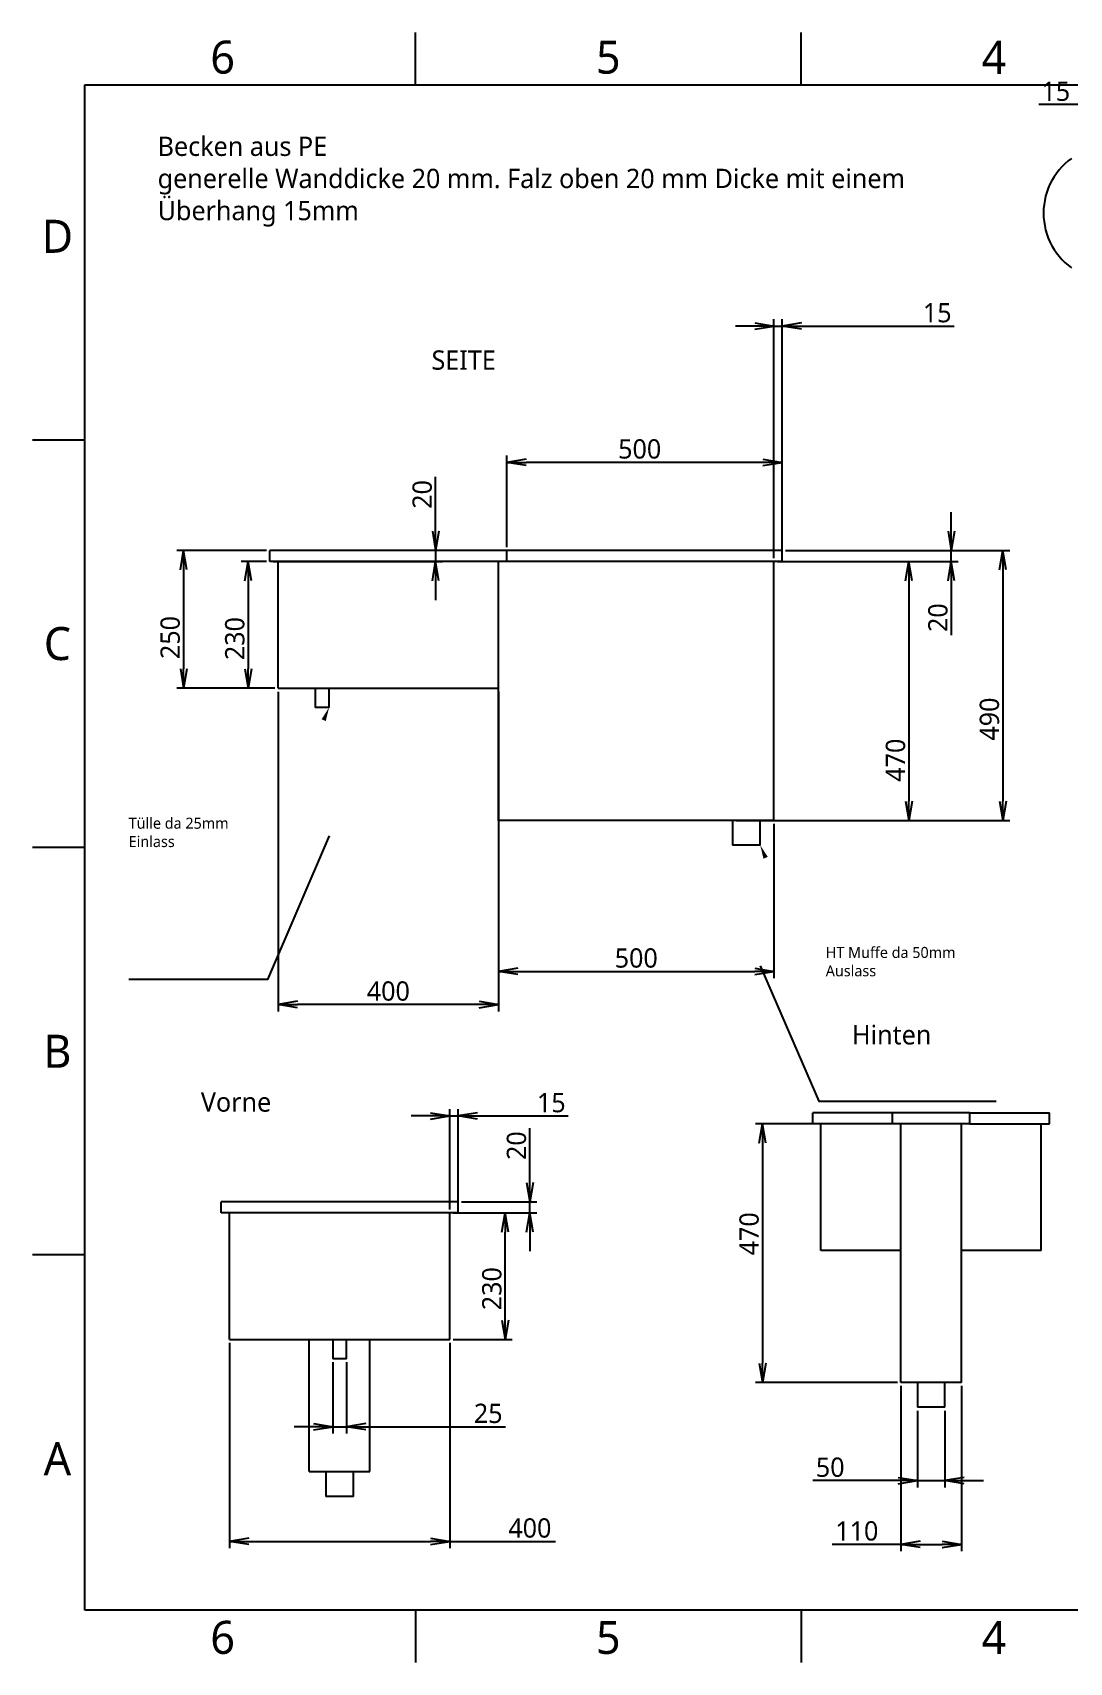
# Model space of a CAD drawing. Extents: x 1 to 420, y 0 to 296.
# Drawn here: x 1 to 189.2, y 0.5 to 296.5 of the extents above; entities that cross this region are included whole.
import ezdxf

# ---------------------------------------------------------------- set-up
doc = ezdxf.new("R2010")
doc.units = 0
doc.header["$LTSCALE"] = 12.7
doc.header["$MEASUREMENT"] = 0
doc.header["$PDMODE"] = 33
doc.header["$PDSIZE"] = 1
doc.layers.get('0').update_dxf_attribs({"linetype": 'CONTINUOUS'})
doc.layers.get('DEFPOINTS').update_dxf_attribs({"linetype": 'CONTINUOUS'})
for name, color, linetype in [('ANNOTATION_TEXT', 7, 'CONTINUOUS'), ('BORDER_FRAME', 7, 'CONTINUOUS'), ('BORDER_ZONES', 7, 'CONTINUOUS'), ('DETAIL_VIEW_BORDER', 7, 'CONTINUOUS'), ('VISIBLE', 7, 'CONTINUOUS')]:
    doc.layers.add(name, color=color, linetype=linetype)
doc.styles.add('ONSHAPE-STANDARD', font='NotoSans-Regular.ttf')
doc.styles.add('ONSHAPE-STANDARD-DIMENSION', font='')
doc.styles.add('ONSHAPE-STANDARD-NOTESTYLE', font='Noto Sans', dxfattribs={"height": 3.5})
doc.styles.get('ONSHAPE-STANDARD-DIMENSION').set_extended_font_data('Noto Sans')
doc.dimstyles.new('ONSHAPE-ISO-25$0', dxfattribs={"dimtxt": 3.5, "dimasz": 3.5, "dimexe": 1.25, "dimexo": 0.625, "dimtad": 1, "dimtxsty": 'ONSHAPE-STANDARD-DIMENSION', "dimblk": 'OPEN', "dimcen": 2.5, "dimclrd": 7, "dimclre": 7, "dimclrt": 7, "dimadec": 1, "dimazin": 3, "dimtfac": 1, "dimtmove": 0, "dimatfit": 3})

# ---------------------------------------------------------------- blocks, each defined once
blk = doc.blocks.new('_OPEN')
at = {"color": 0, "linetype": 'BYBLOCK'}
for p, q in [((-1, 0.166667), (0, 0)), ((-1, -0.166667), (0, 0)), ((0, 0), (-1, 0))]:
    blk.add_line(p, q, dxfattribs=at)
blk = doc.blocks.new('*D2')
at = {"layer": 'ANNOTATION_TEXT', "color": 7}
for p, q in [((74.15, 202.43), (74.15, 215.8)), ((74.15, 205.93), (74.15, 209.43)), ((86.44, 202.43), (72.9, 202.43)), ((74.15, 202.43), (74.15, 200.43)), ((44.69, 200.43), (75.4, 200.43)), ((74.15, 196.93), (74.15, 193.43))]:
    blk.add_line(p, q, dxfattribs=at)
at = {"layer": 'DEFPOINTS', "color": 0}
for p in [(87.07, 202.43), (44.07, 200.43), (74.15, 200.43), (74.15, 200.43)]:
    blk.add_point(p, dxfattribs=at)
at = {"layer": 'ANNOTATION_TEXT', "color": 7, "xscale": 3.5, "yscale": 3.5, "zscale": 3.5}
for p, rotation in [((74.15, 202.43), 270), ((74.15, 200.43), 90)]:
    blk.add_blockref('_OPEN', p, dxfattribs=dict(at, rotation=rotation))
at = {"layer": 'ANNOTATION_TEXT', "color": 7, "insert": (71.73, 212.62), "char_height": 3.5, "attachment_point": 5, "rotation": 90, "style": 'ONSHAPE-STANDARD-DIMENSION'}
blk.add_mtext('20', dxfattribs=at)
blk = doc.blocks.new('*D3')
at = {"layer": 'ANNOTATION_TEXT', "color": 7}
for p, q in [((43.44, 200.43), (38.88, 200.43)), ((40.13, 196.93), (40.13, 180.93)), ((44.94, 177.43), (38.88, 177.43))]:
    blk.add_line(p, q, dxfattribs=at)
at = {"layer": 'DEFPOINTS', "color": 0}
for p in [(44.07, 200.43), (40.13, 177.43), (40.13, 177.43), (45.57, 177.43)]:
    blk.add_point(p, dxfattribs=at)
at = {"layer": 'ANNOTATION_TEXT', "color": 7, "xscale": 3.5, "yscale": 3.5, "zscale": 3.5}
for p, rotation in [((40.13, 200.43), 90), ((40.13, 177.43), 270)]:
    blk.add_blockref('_OPEN', p, dxfattribs=dict(at, rotation=rotation))
at = {"layer": 'ANNOTATION_TEXT', "color": 7, "insert": (37.71, 186.44), "char_height": 3.5, "attachment_point": 5, "rotation": 90, "style": 'ONSHAPE-STANDARD-DIMENSION'}
blk.add_mtext('230', dxfattribs=at)
blk = doc.blocks.new('*D4')
at = {"layer": 'ANNOTATION_TEXT', "color": 7}
for p, q in [((43.44, 202.43), (27.15, 202.43)), ((28.4, 198.93), (28.4, 180.93)), ((44.94, 177.43), (27.15, 177.43))]:
    blk.add_line(p, q, dxfattribs=at)
at = {"layer": 'DEFPOINTS', "color": 0}
for p in [(44.07, 202.43), (28.4, 177.43), (28.4, 177.43), (45.57, 177.43)]:
    blk.add_point(p, dxfattribs=at)
at = {"layer": 'ANNOTATION_TEXT', "color": 7, "xscale": 3.5, "yscale": 3.5, "zscale": 3.5}
for p, rotation in [((28.4, 202.43), 90), ((28.4, 177.43), 270)]:
    blk.add_blockref('_OPEN', p, dxfattribs=dict(at, rotation=rotation))
at = {"layer": 'ANNOTATION_TEXT', "color": 7, "insert": (25.98, 186.63), "char_height": 3.5, "attachment_point": 5, "rotation": 90, "style": 'ONSHAPE-STANDARD-DIMENSION'}
blk.add_mtext('250', dxfattribs=at)
blk = doc.blocks.new('*D5')
at = {"layer": 'ANNOTATION_TEXT', "color": 7}
for p, q in [((137.69, 202.43), (178.36, 202.43)), ((177.11, 198.93), (177.11, 156.93)), ((136.19, 153.43), (178.36, 153.43))]:
    blk.add_line(p, q, dxfattribs=at)
at = {"layer": 'DEFPOINTS', "color": 0}
for p in [(137.07, 202.43), (135.57, 153.43), (177.11, 153.43), (177.11, 153.43)]:
    blk.add_point(p, dxfattribs=at)
at = {"layer": 'ANNOTATION_TEXT', "color": 7, "xscale": 3.5, "yscale": 3.5, "zscale": 3.5}
for p, rotation in [((177.11, 202.43), 90), ((177.11, 153.43), 270)]:
    blk.add_blockref('_OPEN', p, dxfattribs=dict(at, rotation=rotation))
at = {"layer": 'ANNOTATION_TEXT', "color": 7, "insert": (174.69, 171.82), "char_height": 3.5, "attachment_point": 5, "rotation": 90, "style": 'ONSHAPE-STANDARD-DIMENSION'}
blk.add_mtext('490', dxfattribs=at)
blk = doc.blocks.new('*D6')
at = {"layer": 'ANNOTATION_TEXT', "color": 7}
for p, q in [((136.19, 200.43), (161.31, 200.43)), ((160.06, 196.93), (160.06, 156.93)), ((128.69, 153.43), (161.31, 153.43))]:
    blk.add_line(p, q, dxfattribs=at)
at = {"layer": 'DEFPOINTS', "color": 0}
for p in [(135.57, 200.43), (128.07, 153.43), (160.06, 153.43), (160.06, 153.43)]:
    blk.add_point(p, dxfattribs=at)
at = {"layer": 'ANNOTATION_TEXT', "color": 7, "xscale": 3.5, "yscale": 3.5, "zscale": 3.5}
for p, rotation in [((160.06, 200.43), 90), ((160.06, 153.43), 270)]:
    blk.add_blockref('_OPEN', p, dxfattribs=dict(at, rotation=rotation))
at = {"layer": 'ANNOTATION_TEXT', "color": 7, "insert": (157.64, 164.36), "char_height": 3.5, "attachment_point": 5, "rotation": 90, "style": 'ONSHAPE-STANDARD-DIMENSION'}
blk.add_mtext('470', dxfattribs=at)
blk = doc.blocks.new('*D7')
at = {"layer": 'ANNOTATION_TEXT', "color": 7}
for p, q in [((167.76, 205.93), (167.76, 209.43)), ((137.69, 202.43), (169.01, 202.43)), ((167.76, 200.43), (167.76, 202.37)), ((137.69, 200.43), (169.01, 200.43)), ((167.76, 200.43), (167.76, 187.05)), ((167.76, 196.93), (167.76, 193.43))]:
    blk.add_line(p, q, dxfattribs=at)
at = {"layer": 'DEFPOINTS', "color": 0}
for p in [(137.07, 202.43), (167.76, 202.43), (167.76, 202.43), (137.07, 200.43)]:
    blk.add_point(p, dxfattribs=at)
at = {"layer": 'ANNOTATION_TEXT', "color": 7, "xscale": 3.5, "yscale": 3.5, "zscale": 3.5}
for p, rotation in [((167.76, 202.43), 270), ((167.76, 200.43), 90)]:
    blk.add_blockref('_OPEN', p, dxfattribs=dict(at, rotation=rotation))
at = {"layer": 'ANNOTATION_TEXT', "color": 7, "insert": (165.34, 190.24), "char_height": 3.5, "attachment_point": 5, "rotation": 90, "style": 'ONSHAPE-STANDARD-DIMENSION'}
blk.add_mtext('20', dxfattribs=at)
blk = doc.blocks.new('*D8')
at = {"layer": 'ANNOTATION_TEXT', "color": 7}
for p, q in [((87.07, 203.05), (87.07, 219.69)), ((137.07, 203.05), (137.07, 219.69)), ((133.57, 218.44), (90.57, 218.44))]:
    blk.add_line(p, q, dxfattribs=at)
at = {"layer": 'DEFPOINTS', "color": 0}
for p in [(87.07, 218.44), (87.07, 218.44), (87.07, 202.43), (137.07, 202.43)]:
    blk.add_point(p, dxfattribs=at)
at = {"layer": 'ANNOTATION_TEXT', "color": 7, "xscale": 3.5, "yscale": 3.5, "zscale": 3.5, "rotation": 180}
blk.add_blockref('_OPEN', (87.07, 218.44), dxfattribs=at)
at = {"layer": 'ANNOTATION_TEXT', "color": 7, "xscale": 3.5, "yscale": 3.5, "zscale": 3.5}
blk.add_blockref('_OPEN', (137.07, 218.44), dxfattribs=at)
at = {"layer": 'ANNOTATION_TEXT', "color": 7, "insert": (111.2, 220.86), "char_height": 3.5, "attachment_point": 5, "style": 'ONSHAPE-STANDARD-DIMENSION'}
blk.add_mtext('500', dxfattribs=at)
blk = doc.blocks.new('*D9')
at = {"layer": 'ANNOTATION_TEXT', "color": 7}
for p, q in [((85.57, 152.8), (85.57, 124.74)), ((135.57, 152.8), (135.57, 124.74)), ((89.07, 125.99), (132.07, 125.99))]:
    blk.add_line(p, q, dxfattribs=at)
at = {"layer": 'DEFPOINTS', "color": 0}
for p in [(85.57, 153.43), (135.57, 153.43), (135.57, 125.99), (135.57, 125.99)]:
    blk.add_point(p, dxfattribs=at)
at = {"layer": 'ANNOTATION_TEXT', "color": 7, "xscale": 3.5, "yscale": 3.5, "zscale": 3.5, "rotation": 180}
blk.add_blockref('_OPEN', (85.57, 125.99), dxfattribs=at)
at = {"layer": 'ANNOTATION_TEXT', "color": 7, "xscale": 3.5, "yscale": 3.5, "zscale": 3.5}
blk.add_blockref('_OPEN', (135.57, 125.99), dxfattribs=at)
at = {"layer": 'ANNOTATION_TEXT', "color": 7, "insert": (110.57, 128.41), "char_height": 3.5, "attachment_point": 5, "style": 'ONSHAPE-STANDARD-DIMENSION'}
blk.add_mtext('500', dxfattribs=at)
blk = doc.blocks.new('*D10')
at = {"layer": 'ANNOTATION_TEXT', "color": 7}
for p, q in [((45.57, 176.8), (45.57, 118.74)), ((85.57, 176.8), (85.57, 118.74)), ((82.07, 119.99), (49.07, 119.99))]:
    blk.add_line(p, q, dxfattribs=at)
at = {"layer": 'DEFPOINTS', "color": 0}
for p in [(45.57, 177.43), (85.57, 177.43), (45.57, 119.99), (45.57, 119.99)]:
    blk.add_point(p, dxfattribs=at)
at = {"layer": 'ANNOTATION_TEXT', "color": 7, "xscale": 3.5, "yscale": 3.5, "zscale": 3.5, "rotation": 180}
blk.add_blockref('_OPEN', (45.57, 119.99), dxfattribs=at)
at = {"layer": 'ANNOTATION_TEXT', "color": 7, "xscale": 3.5, "yscale": 3.5, "zscale": 3.5}
blk.add_blockref('_OPEN', (85.57, 119.99), dxfattribs=at)
at = {"layer": 'ANNOTATION_TEXT', "color": 7, "insert": (65.57, 122.41), "char_height": 3.5, "attachment_point": 5, "style": 'ONSHAPE-STANDARD-DIMENSION'}
blk.add_mtext('400', dxfattribs=at)
blk = doc.blocks.new('*D11')
at = {"layer": 'ANNOTATION_TEXT', "color": 7}
for p, q in [((132.07, 243.21), (128.57, 243.21)), ((135.57, 201.05), (135.57, 244.46)), ((135.57, 243.21), (137.07, 243.21)), ((137.07, 201.05), (137.07, 244.46)), ((137.07, 243.21), (168.27, 243.21)), ((140.57, 243.21), (144.07, 243.21))]:
    blk.add_line(p, q, dxfattribs=at)
at = {"layer": 'DEFPOINTS', "color": 0}
for p in [(137.07, 243.21), (137.07, 243.21), (135.57, 200.43), (137.07, 200.43)]:
    blk.add_point(p, dxfattribs=at)
at = {"layer": 'ANNOTATION_TEXT', "color": 7, "xscale": 3.5, "yscale": 3.5, "zscale": 3.5}
blk.add_blockref('_OPEN', (135.57, 243.21), dxfattribs=at)
at = {"layer": 'ANNOTATION_TEXT', "color": 7, "xscale": 3.5, "yscale": 3.5, "zscale": 3.5, "rotation": 180}
blk.add_blockref('_OPEN', (137.07, 243.21), dxfattribs=at)
at = {"layer": 'ANNOTATION_TEXT', "color": 7, "insert": (165.21, 245.61), "char_height": 3.5, "attachment_point": 5, "style": 'ONSHAPE-STANDARD-DIMENSION'}
blk.add_mtext('15', dxfattribs=at)
blk = doc.blocks.new('*D24')
at = {"layer": 'ANNOTATION_TEXT', "color": 7}
for p, q in [((161.6, 46.2), (161.6, 32.27)), ((166.6, 46.2), (166.6, 32.27)), ((161.6, 33.52), (142.64, 33.52)), ((158.1, 33.52), (154.6, 33.52)), ((161.6, 33.52), (166.6, 33.52)), ((170.1, 33.52), (173.6, 33.52))]:
    blk.add_line(p, q, dxfattribs=at)
at = {"layer": 'DEFPOINTS', "color": 0}
for p in [(161.6, 46.83), (166.6, 46.83), (166.6, 33.52), (166.6, 33.52)]:
    blk.add_point(p, dxfattribs=at)
at = {"layer": 'ANNOTATION_TEXT', "color": 7, "xscale": 3.5, "yscale": 3.5, "zscale": 3.5}
blk.add_blockref('_OPEN', (161.6, 33.52), dxfattribs=at)
at = {"layer": 'ANNOTATION_TEXT', "color": 7, "xscale": 3.5, "yscale": 3.5, "zscale": 3.5, "rotation": 180}
blk.add_blockref('_OPEN', (166.6, 33.52), dxfattribs=at)
at = {"layer": 'ANNOTATION_TEXT', "color": 7, "insert": (145.78, 35.93), "char_height": 3.5, "attachment_point": 5, "style": 'ONSHAPE-STANDARD-DIMENSION'}
blk.add_mtext('50', dxfattribs=at)
blk = doc.blocks.new('*D25')
at = {"layer": 'ANNOTATION_TEXT', "color": 7}
for p, q in [((158.6, 50.7), (158.6, 33.58)), ((169.6, 50.7), (169.6, 20.69)), ((158.6, 33.45), (158.6, 20.69)), ((158.6, 21.94), (146.13, 21.94)), ((162.1, 21.94), (166.1, 21.94))]:
    blk.add_line(p, q, dxfattribs=at)
at = {"layer": 'DEFPOINTS', "color": 0}
for p in [(158.6, 51.33), (169.6, 51.33), (169.6, 21.94), (169.6, 21.94)]:
    blk.add_point(p, dxfattribs=at)
at = {"layer": 'ANNOTATION_TEXT', "color": 7, "xscale": 3.5, "yscale": 3.5, "zscale": 3.5, "rotation": 180}
blk.add_blockref('_OPEN', (158.6, 21.94), dxfattribs=at)
at = {"layer": 'ANNOTATION_TEXT', "color": 7, "xscale": 3.5, "yscale": 3.5, "zscale": 3.5}
blk.add_blockref('_OPEN', (169.6, 21.94), dxfattribs=at)
at = {"layer": 'ANNOTATION_TEXT', "color": 7, "insert": (150.61, 24.36), "char_height": 3.5, "attachment_point": 5, "style": 'ONSHAPE-STANDARD-DIMENSION'}
blk.add_mtext('110', dxfattribs=at)
blk = doc.blocks.new('*D26')
at = {"layer": 'ANNOTATION_TEXT', "color": 7}
for p, q in [((55.48, 55.03), (55.48, 42.05)), ((57.98, 55.03), (57.98, 42.05)), ((51.98, 43.3), (48.48, 43.3)), ((55.48, 43.3), (57.98, 43.3)), ((57.98, 43.3), (86.86, 43.3)), ((61.48, 43.3), (64.98, 43.3))]:
    blk.add_line(p, q, dxfattribs=at)
at = {"layer": 'DEFPOINTS', "color": 0}
for p in [(55.48, 55.66), (57.98, 55.66), (57.98, 43.3), (57.98, 43.3)]:
    blk.add_point(p, dxfattribs=at)
at = {"layer": 'ANNOTATION_TEXT', "color": 7, "xscale": 3.5, "yscale": 3.5, "zscale": 3.5}
blk.add_blockref('_OPEN', (55.48, 43.3), dxfattribs=at)
at = {"layer": 'ANNOTATION_TEXT', "color": 7, "xscale": 3.5, "yscale": 3.5, "zscale": 3.5, "rotation": 180}
blk.add_blockref('_OPEN', (57.98, 43.3), dxfattribs=at)
at = {"layer": 'ANNOTATION_TEXT', "color": 7, "insert": (83.7, 45.71), "char_height": 3.5, "attachment_point": 5, "style": 'ONSHAPE-STANDARD-DIMENSION'}
blk.add_mtext('25', dxfattribs=at)
blk = doc.blocks.new('*D27')
at = {"layer": 'ANNOTATION_TEXT', "color": 7}
for p, q in [((36.73, 58.53), (36.73, 21.22)), ((76.73, 58.53), (76.73, 43.36)), ((76.73, 43.23), (76.73, 21.22)), ((40.23, 22.47), (73.23, 22.47)), ((76.73, 22.47), (95.9, 22.47))]:
    blk.add_line(p, q, dxfattribs=at)
at = {"layer": 'DEFPOINTS', "color": 0}
for p in [(36.73, 59.16), (76.73, 59.16), (76.73, 22.47), (76.73, 22.47)]:
    blk.add_point(p, dxfattribs=at)
at = {"layer": 'ANNOTATION_TEXT', "color": 7, "xscale": 3.5, "yscale": 3.5, "zscale": 3.5, "rotation": 180}
blk.add_blockref('_OPEN', (36.73, 22.47), dxfattribs=at)
at = {"layer": 'ANNOTATION_TEXT', "color": 7, "xscale": 3.5, "yscale": 3.5, "zscale": 3.5}
blk.add_blockref('_OPEN', (76.73, 22.47), dxfattribs=at)
at = {"layer": 'ANNOTATION_TEXT', "color": 7, "insert": (91.26, 24.89), "char_height": 3.5, "attachment_point": 5, "style": 'ONSHAPE-STANDARD-DIMENSION'}
blk.add_mtext('400', dxfattribs=at)
blk = doc.blocks.new('*D28')
at = {"layer": 'ANNOTATION_TEXT', "color": 7}
for p, q in [((77.35, 82.16), (88.03, 82.16)), ((86.78, 62.66), (86.78, 78.66)), ((77.35, 59.16), (88.03, 59.16))]:
    blk.add_line(p, q, dxfattribs=at)
at = {"layer": 'DEFPOINTS', "color": 0}
for p in [(76.73, 82.16), (86.78, 82.16), (86.78, 82.16), (76.73, 59.16)]:
    blk.add_point(p, dxfattribs=at)
at = {"layer": 'ANNOTATION_TEXT', "color": 7, "xscale": 3.5, "yscale": 3.5, "zscale": 3.5}
for p, rotation in [((86.78, 82.16), 90), ((86.78, 59.16), 270)]:
    blk.add_blockref('_OPEN', p, dxfattribs=dict(at, rotation=rotation))
at = {"layer": 'ANNOTATION_TEXT', "color": 7, "insert": (84.37, 68.37), "char_height": 3.5, "attachment_point": 5, "rotation": 90, "style": 'ONSHAPE-STANDARD-DIMENSION'}
blk.add_mtext('230', dxfattribs=at)
blk = doc.blocks.new('*D29')
at = {"layer": 'ANNOTATION_TEXT', "color": 7}
for p, q in [((91.26, 84.16), (91.26, 97.53)), ((91.26, 87.66), (91.26, 91.16)), ((78.85, 84.16), (92.51, 84.16)), ((91.26, 82.16), (91.26, 84.16)), ((78.85, 82.16), (92.51, 82.16)), ((91.26, 78.66), (91.26, 75.16))]:
    blk.add_line(p, q, dxfattribs=at)
at = {"layer": 'DEFPOINTS', "color": 0}
for p in [(78.23, 84.16), (91.26, 84.16), (91.26, 84.16), (78.23, 82.16)]:
    blk.add_point(p, dxfattribs=at)
at = {"layer": 'ANNOTATION_TEXT', "color": 7, "xscale": 3.5, "yscale": 3.5, "zscale": 3.5}
for p, rotation in [((91.26, 84.16), 270), ((91.26, 82.16), 90)]:
    blk.add_blockref('_OPEN', p, dxfattribs=dict(at, rotation=rotation))
at = {"layer": 'ANNOTATION_TEXT', "color": 7, "insert": (88.84, 94.35), "char_height": 3.5, "attachment_point": 5, "rotation": 90, "style": 'ONSHAPE-STANDARD-DIMENSION'}
blk.add_mtext('20', dxfattribs=at)
blk = doc.blocks.new('*D30')
at = {"layer": 'ANNOTATION_TEXT', "color": 7}
for p, q in [((76.73, 82.78), (76.73, 100.99)), ((78.23, 82.78), (78.23, 100.99)), ((73.23, 99.74), (69.73, 99.74)), ((76.73, 99.74), (78.23, 99.74)), ((78.23, 99.74), (98.21, 99.74)), ((81.73, 99.74), (85.23, 99.74))]:
    blk.add_line(p, q, dxfattribs=at)
at = {"layer": 'DEFPOINTS', "color": 0}
for p in [(78.23, 99.74), (78.23, 99.74), (76.73, 82.16), (78.23, 82.16)]:
    blk.add_point(p, dxfattribs=at)
at = {"layer": 'ANNOTATION_TEXT', "color": 7, "xscale": 3.5, "yscale": 3.5, "zscale": 3.5}
blk.add_blockref('_OPEN', (76.73, 99.74), dxfattribs=at)
at = {"layer": 'ANNOTATION_TEXT', "color": 7, "xscale": 3.5, "yscale": 3.5, "zscale": 3.5, "rotation": 180}
blk.add_blockref('_OPEN', (78.23, 99.74), dxfattribs=at)
at = {"layer": 'ANNOTATION_TEXT', "color": 7, "insert": (95.15, 102.14), "char_height": 3.5, "attachment_point": 5, "style": 'ONSHAPE-STANDARD-DIMENSION'}
blk.add_mtext('15', dxfattribs=at)
blk = doc.blocks.new('*D31')
at = {"layer": 'ANNOTATION_TEXT', "color": 7}
for p, q in [((157.97, 98.33), (132.24, 98.33)), ((133.49, 94.83), (133.49, 54.83)), ((157.97, 51.33), (132.24, 51.33))]:
    blk.add_line(p, q, dxfattribs=at)
at = {"layer": 'DEFPOINTS', "color": 0}
for p in [(158.6, 98.33), (133.49, 51.33), (133.49, 51.33), (158.6, 51.33)]:
    blk.add_point(p, dxfattribs=at)
at = {"layer": 'ANNOTATION_TEXT', "color": 7, "xscale": 3.5, "yscale": 3.5, "zscale": 3.5}
for p, rotation in [((133.49, 98.33), 90), ((133.49, 51.33), 270)]:
    blk.add_blockref('_OPEN', p, dxfattribs=dict(at, rotation=rotation))
at = {"layer": 'ANNOTATION_TEXT', "color": 7, "insert": (131.07, 78.34), "char_height": 3.5, "attachment_point": 5, "rotation": 90, "style": 'ONSHAPE-STANDARD-DIMENSION'}
blk.add_mtext('470', dxfattribs=at)
blk = doc.blocks.new('*D53')
at = {"layer": 'ANNOTATION_TEXT', "color": 7}
for p, q in [((196.79, 272.54), (196.79, 284.67)), ((199.79, 272.54), (199.79, 284.67)), ((196.79, 283.42), (183.67, 283.42)), ((193.29, 283.42), (189.79, 283.42)), ((196.79, 283.42), (199.79, 283.42)), ((203.29, 283.42), (206.79, 283.42))]:
    blk.add_line(p, q, dxfattribs=at)
at = {"layer": 'DEFPOINTS', "color": 0}
for p in [(199.79, 283.42), (199.79, 283.42), (196.79, 271.91), (199.79, 271.91)]:
    blk.add_point(p, dxfattribs=at)
at = {"layer": 'ANNOTATION_TEXT', "color": 7, "xscale": 3.5, "yscale": 3.5, "zscale": 3.5}
blk.add_blockref('_OPEN', (196.79, 283.42), dxfattribs=at)
at = {"layer": 'ANNOTATION_TEXT', "color": 7, "xscale": 3.5, "yscale": 3.5, "zscale": 3.5, "rotation": 180}
blk.add_blockref('_OPEN', (199.79, 283.42), dxfattribs=at)
at = {"layer": 'ANNOTATION_TEXT', "color": 7, "insert": (186.73, 285.82), "char_height": 3.5, "attachment_point": 5, "style": 'ONSHAPE-STANDARD-DIMENSION'}
blk.add_mtext('15', dxfattribs=at)

msp = doc.modelspace()

# ---------------------------------------------------------------- linework, layer by layer
at = {"layer": 'ANNOTATION_TEXT', "extrusion": (0, -0.380554, -0.924759)}
msp.add_lwpolyline([(54.8165, -162.8875), (43.6584, -134.6391), (18.4387, -134.6391)], dxfattribs=at)
at = {"layer": 'ANNOTATION_TEXT', "extrusion": (0, -0.40041, -0.916336)}
msp.add_lwpolyline([(133.0665, -138.6208), (143.7189, -111.7733), (175.8919, -111.7733)], dxfattribs=at)
at = {"layer": 'ANNOTATION_TEXT'}
for points in [[(53.4513, 171.7932), (54.8165, 173.9286), (54.2177, 171.4658)], [(133.6775, 146.4688), (133.0665, 148.9286), (134.4423, 146.8)]]:
    msp.add_solid(points, dxfattribs=at)
at = {"layer": 'BORDER_FRAME'}
for p, q in [((10.5, 10), (10.5, 287)), ((10.5, 287), (410.5, 287)), ((410.5, 10), (10.5, 10))]:
    msp.add_line(p, q, dxfattribs=at)
at = {"layer": 'BORDER_ZONES'}
for p, q in [((70.5, 287), (70.5, 296.5)), ((140.5, 287), (140.5, 296.5)), ((10.5, 222.5), (1, 222.5)), ((10.5, 148.5), (1, 148.5)), ((10.5, 74.5), (1, 74.5)), ((70.5, 10), (70.5, 0.5)), ((140.5, 10), (140.5, 0.5))]:
    msp.add_line(p, q, dxfattribs=at)
at = {"layer": 'DETAIL_VIEW_BORDER', "flags": 128}
msp.add_lwpolyline([(189.5682, 273.6566), (188.9579, 273.1832), (188.3786, 272.6725), (187.8325, 272.1263), (187.3217, 271.547), (186.8483, 270.9367), (186.4142, 270.2979), (186.0211, 269.6332), (185.6704, 268.945), (185.3637, 268.2362), (185.1021, 267.5095), (184.8866, 266.7679), (184.7181, 266.0141), (184.5973, 265.2513), (184.5246, 264.4824), (184.5004, 263.7104), (184.5246, 262.9385), (184.5973, 262.1696), (184.7181, 261.4068), (184.8866, 260.653), (185.1021, 259.9114), (185.3637, 259.1847), (185.6704, 258.4759), (186.0211, 257.7877), (186.4142, 257.1229), (186.8483, 256.4842), (187.3217, 255.8739), (187.8325, 255.2946), (188.3786, 254.7484), (188.9579, 254.2377), (189.5682, 253.7643)], dxfattribs=at)
at = {"layer": 'VISIBLE'}
for p, q in [((44.0665, 200.4286), (44.0665, 202.4286)), ((87.0665, 202.4286), (44.0665, 202.4286)), ((137.0665, 202.4286), (87.0665, 202.4286)), ((87.0665, 200.4286), (87.0665, 202.4286)), ((137.0665, 200.4286), (137.0665, 202.4286)), ((87.0665, 200.4286), (44.0665, 200.4286)), ((45.5665, 177.4286), (45.5665, 200.4286)), ((85.5665, 177.4286), (85.5665, 200.4286)), ((137.0665, 200.4286), (87.0665, 200.4286)), ((135.5665, 153.4286), (135.5665, 200.4286)), ((45.5665, 177.4286), (85.5665, 177.4286)), ((52.3165, 177.4286), (52.3165, 173.9286)), ((54.8165, 173.9286), (54.8165, 177.4286)), ((85.5665, 153.4286), (85.5665, 177.4286)), ((54.8165, 173.9286), (52.3165, 173.9286)), ((135.5665, 153.4286), (85.5665, 153.4286)), ((128.0665, 153.4286), (128.0665, 148.9286)), ((133.0665, 148.9286), (133.0665, 153.4286)), ((133.0665, 148.9286), (128.0665, 148.9286)), ((157.0961, 100.327), (142.5961, 100.327)), ((142.5961, 98.327), (142.5961, 100.327)), ((157.0961, 98.327), (142.5961, 98.327)), ((144.0961, 75.327), (144.0961, 98.327)), ((171.0961, 100.327), (157.0961, 100.327)), ((157.0961, 98.327), (157.0961, 100.327)), ((171.0961, 98.327), (157.0961, 98.327)), ((158.5961, 51.327), (158.5961, 98.327)), ((169.5961, 51.327), (169.5961, 98.327)), ((171.0961, 98.327), (171.0961, 100.327)), ((171.0961, 100.327), (185.5961, 100.327)), ((171.0961, 98.327), (185.5961, 98.327)), ((184.0961, 75.327), (184.0961, 98.327)), ((185.5961, 98.327), (185.5961, 100.327)), ((35.2286, 82.1561), (35.2286, 84.1561)), ((78.2286, 84.1561), (35.2286, 84.1561)), ((78.2286, 82.1561), (78.2286, 84.1561)), ((78.2286, 82.1561), (35.2286, 82.1561)), ((36.7286, 59.1561), (36.7286, 82.1561)), ((76.7286, 59.1561), (76.7286, 82.1561)), ((158.5961, 75.327), (144.0961, 75.327)), ((184.0961, 75.327), (169.5961, 75.327)), ((36.7286, 59.1561), (76.7286, 59.1561)), ((51.2286, 35.1561), (51.2286, 59.1561)), ((55.4786, 59.1561), (55.4786, 55.6561)), ((57.9786, 55.6561), (57.9786, 59.1561)), ((62.2286, 35.1561), (62.2286, 59.1561)), ((57.9786, 55.6561), (55.4786, 55.6561)), ((169.5961, 51.327), (158.5961, 51.327)), ((161.5961, 51.327), (161.5961, 46.827)), ((166.5961, 46.827), (166.5961, 51.327)), ((166.5961, 46.827), (161.5961, 46.827)), ((51.2286, 35.1561), (62.2286, 35.1561)), ((54.2286, 35.1561), (54.2286, 30.6561)), ((59.2286, 30.6561), (59.2286, 35.1561)), ((59.2286, 30.6561), (54.2286, 30.6561))]:
    msp.add_line(p, q, dxfattribs=at)

# ---------------------------------------------------------------- texts
at = {"layer": 'ANNOTATION_TEXT', "style": 'ONSHAPE-STANDARD-NOTESTYLE'}
for s, insert, char_height, width, attachment_point in [('Becken aus PE\\Pgenerelle Wanddicke 20 mm. Falz oben 20 mm Dicke mit einem Überhang 15mm', (23.6974, 277.599), 3.5, 147.845261, 1), ('SEITE', (73.4152, 238.7842), 3.5, 43.420981, 1), ('Tülle da 25mm\\PEinlass', (18.4387, 151.2309), 2, 23.969687, 4), ('HT Muffe da 50mm\\PAuslass', (144.9689, 127.7599), 2, 30.923025, 4), ('Hinten', (149.7365, 116.234), 3.5, 43.420981, 1), ('Vorne', (31.5476, 104.0226), 3.5, 43.420981, 1)]:
    msp.add_mtext(s, dxfattribs=dict(at, insert=insert, char_height=char_height, width=width, attachment_point=attachment_point))
at = {"layer": 'BORDER_ZONES', "char_height": 6, "attachment_point": 5, "style": 'ONSHAPE-STANDARD'}
for s, insert in [('6', (35.5, 292)), ('5', (105.5, 292)), ('4', (175.5, 292)), ('D', (5.5, 259.5)), ('C', (5.5, 185.5)), ('B', (5.5, 111.5)), ('A', (5.5, 37.5)), ('6', (35.5, 5)), ('5', (105.5, 5)), ('4', (175.5, 5))]:
    msp.add_mtext(s, dxfattribs=dict(at, insert=insert))

# ---------------------------------------------------------------- dimensions: what is measured, and where the dimension line sits
at = {"layer": 'ANNOTATION_TEXT'}
for base, p1, p2, override, picture, middle in [((199.7945, 283.4228), (196.7945, 271.9104, 46), (199.7945, 271.9104, 46), {"dimlfac": 5, "dimpost": ''}, '*D53', (186.7328, 283.4228)), ((137.0665, 243.2103), (135.5665, 200.4286, -5.25), (137.0665, 200.4286, -3.75), {"dimlfac": 10, "dimpost": ''}, '*D11', (165.2081, 243.2103)), ((87.0665, 218.4383), (137.0665, 202.4286, -3.75), (87.0665, 202.4286, 10.75), {"dimlfac": 10, "dimpost": ''}, '*D8', (111.2017, 218.4383)), ((45.5665, 119.986), (85.5665, 177.4286, -5.25), (45.5665, 177.4286, 9.25), {"dimlfac": 10, "dimpost": ''}, '*D10', (65.5665, 119.986)), ((135.5665, 125.986), (85.5665, 153.4286, -5.25), (135.5665, 153.4286, -5.25), {"dimlfac": 10, "dimpost": ''}, '*D9', (110.5665, 125.986)), ((78.2286, 99.7399), (76.7286, 82.1561, 41.75), (78.2286, 82.1561, 43.25), {"dimlfac": 10, "dimpost": ''}, '*D30', (95.1465, 99.7399)), ((76.7286, 22.471), (36.7286, 59.1561, 41.75), (76.7286, 59.1561, 41.75), {"dimlfac": 10, "dimpost": ''}, '*D27', (91.2551, 22.471)), ((57.9786, 43.297), (55.4786, 55.6561, 33.75), (57.9786, 55.6561, 33.75), {"dimlfac": 10, "dimpost": ''}, '*D26', (83.6958, 43.297)), ((169.5961, 21.9431), (158.5961, 51.327, 24.25), (169.5961, 51.327, 24.25), {"dimlfac": 10, "dimpost": ''}, '*D25', (150.6075, 21.9431)), ((166.5961, 33.5155), (161.5961, 46.827, 19.25), (166.5961, 46.827, 19.25), {"dimlfac": 10, "dimpost": ''}, '*D24', (145.7797, 33.5155))]:
    dim = msp.add_linear_dim(base=base, p1=p1, p2=p2, dimstyle='ONSHAPE-ISO-25$0', override=override, dxfattribs=at)
    dim.commit()
    dim.dimension.update_dxf_attribs({"geometry": picture, "text_midpoint": middle, "dimtype": 160})
for base, p1, p2, picture, middle in [((74.1456, 200.4286), (87.0665, 202.4286, 10.75), (44.0665, 200.4286, 10.75), '*D2', (74.1456, 212.6213)), ((167.7552, 202.4286), (137.0665, 200.4286, -3.75), (137.0665, 202.4286, -3.75), '*D7', (167.7552, 190.2358)), ((28.3951, 177.4286), (44.0665, 202.4286, 10.75), (45.5665, 177.4286, 9.25), '*D4', (28.3951, 186.6312)), ((177.1069, 153.4286), (137.0665, 202.4286, -3.75), (135.5665, 153.4286, -5.25), '*D5', (177.1069, 171.8152)), ((40.1306, 177.4286), (44.0665, 200.4286, 10.75), (45.5665, 177.4286, 9.25), '*D3', (40.1306, 186.4354)), ((160.0621, 153.4286), (135.5665, 200.4286, -5.25), (128.0665, 153.4286, -10.75), '*D6', (160.0621, 164.3642)), ((133.488, 51.327), (158.5961, 98.327, 24.25), (158.5961, 51.327, 24.25), '*D31', (133.488, 78.336)), ((91.2551, 84.1561), (78.2286, 82.1561, 43.25), (78.2286, 84.1561, 43.25), '*D29', (91.2551, 94.3489)), ((86.7849, 82.1561), (76.7286, 59.1561, 41.75), (76.7286, 82.1561, 41.75), '*D28', (86.7849, 68.3736))]:
    dim = msp.add_linear_dim(base=base, p1=p1, p2=p2, angle=90, dimstyle='ONSHAPE-ISO-25$0', override={"dimlfac": 10, "dimpost": ''}, dxfattribs=at)
    dim.commit()
    dim.dimension.update_dxf_attribs({"geometry": picture, "text_midpoint": middle, "dimtype": 160})

doc.saveas('drawing.dxf')
